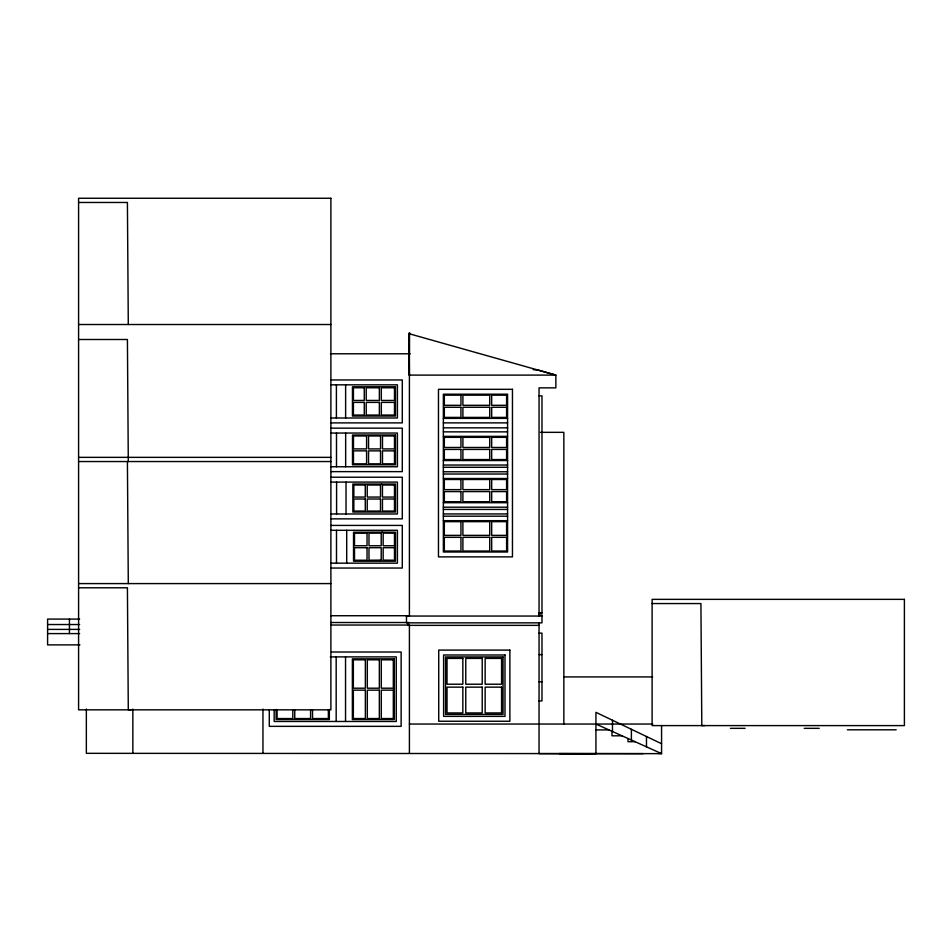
<?xml version="1.0" encoding="UTF-8"?>
<svg xmlns="http://www.w3.org/2000/svg" width="952" height="952" viewBox="0 0 952 952"><rect width="100%" height="100%" fill="white"/><g stroke="black" fill="none" stroke-linecap="round" stroke-linejoin="round"><path stroke-width="1.43" d="M409.396 355.036L409.396 332.772L410.145 334.009L409.134 333.724L409.086 375.1L555.861 375.1L555.861 387.857L539.046 387.857L539.046 616.051M86.346 709.038L86.346 753.329L661.569 753.639L661.569 725.519M409.408 753.329L409.408 625.036L331.01 625.036M443.358 431.863L443.358 394.199L507.583 394.199L507.583 552.005L443.358 552.005L443.358 431.863L507.583 431.863M131.221 709.787L128.294 709.835L127.413 587.789L78.588 587.789M704.73 725.555L701.803 725.602L700.922 603.556L652.108 603.556M78.588 202.467L127.413 202.467L128.294 324.513M78.588 324.513L330.891 324.513M78.588 339.495L127.413 339.495L128.294 461.541M330.487 353.775L410.145 353.775M331.189 379.955L402.291 379.955L402.291 422.89L331.189 422.89M330.582 384.834L397.412 384.834L397.412 417.999L330.582 417.999M539.046 395.842L541.974 395.842L541.974 613.183L539.046 613.183M443.358 418.38L507.583 418.38M443.358 422.878L507.583 422.878M443.394 427.853L507.63 427.853M331.189 428.15L402.291 428.15L402.291 471.633L331.189 471.633M540.51 432.339L563.846 432.339L563.846 724.044M330.677 433.041L397.412 433.041L397.412 466.754L330.677 466.754M443.358 436.361L507.583 436.361M78.588 457.353L330.891 457.353M443.358 460.542L507.583 460.542M78.588 461.541L330.891 461.541M443.358 465.04L507.583 465.04M443.358 467.289L507.583 467.289M443.358 471.775L507.583 471.775M443.358 474.025L507.583 474.025M331.189 477.214L402.291 477.214L402.291 518.864L331.189 518.864M443.358 478.523L507.583 478.523M330.76 482.093L397.412 482.093L397.412 513.985L330.76 513.985M443.358 502.704L507.583 502.704M443.358 507.202L507.583 507.202M443.358 509.439L507.583 509.439M443.358 513.937L507.583 513.937M443.358 516.186L507.583 516.186M443.358 520.684L507.583 520.684M331.189 525.421L402.291 525.421L402.291 568.047L331.189 568.047M330.677 530.3L397.412 530.3L397.412 563.156L330.677 563.156M78.588 583.588L330.891 583.588M539.046 612.981L541.974 612.981M539.046 614.98L541.974 614.98L541.974 622.846L406.48 622.846L406.48 615.73M330.998 615.73L409.408 615.73M406.48 616.051L541.974 616.051M79.635 619.086L47.6 619.086L47.6 644.885L79.932 644.885M330.998 622.525L409.408 622.525M47.6 624.536L79.635 624.536M539.046 625.357L407.944 625.357L407.944 622.846M47.6 629.403L79.635 629.403M539.046 633.128L541.974 633.128L541.974 700.946L539.046 700.946M47.6 633.592L79.635 633.592M331.51 652.013L401.137 652.013L401.137 726.352L269.285 726.352L269.285 710.002M539.046 654.619L541.974 654.619M330.273 656.892L396.258 656.892L396.258 721.473L274.176 721.473L274.176 709.728M563.679 676.92L652.679 676.92M539.046 681.822L541.974 681.822M409.408 724.044L652.763 724.044M730.41 728.339L745.107 728.339M804.226 728.339L819.208 728.339M595.928 729.922L608.994 729.922M847.375 729.803L896.201 729.803M622.049 735.813L611.981 735.813L611.981 731.279M635.115 741.703L628.022 741.703L628.022 738.514M658.367 753.484L661.235 753.484M559.181 753.579L643.183 753.639M533.191 369.602L539.046 370.352L555.861 375.1L409.134 333.724L409.408 375.1M595.928 724.044L661.569 753.639M661.569 743.726L595.928 712.334L595.928 753.687L539.046 753.639L539.046 622.715M128.294 583.588L127.413 461.541M646.479 736.503L646.479 746.832M631.39 729.292L631.39 740.025M612.481 720.247L612.481 731.505M409.408 333.129L409.408 616.051M346.707 530.3L346.707 563.156M346.028 482.093L346.028 513.985M345.659 433.041L345.659 466.754M345.624 384.834L345.624 417.999M345.54 656.892L345.54 721.473M336.496 433.041L336.496 466.754M336.591 482.093L336.591 513.985M336.496 530.3L336.496 563.156M336.401 384.834L336.401 417.999M336.175 656.892L336.175 721.473M329.344 709.407L329.344 719.522L276.128 719.522L276.128 709.407M328.369 710.025L328.369 718.546L312.542 718.546L312.542 710.025M310.578 710.025L310.578 718.546L294.751 718.546L294.751 710.025M292.8 710.025L292.8 718.546L277.103 718.546L277.103 710.025M262.954 709.085L262.954 753.329M132.852 709.085L132.852 753.329M69.436 619.086L69.436 633.592M382.18 532.12L353.537 532.251L353.537 561.204L395.461 561.204L395.461 532.251L382.18 532.12M381.205 533.108L368.983 533.215L368.983 545.758L381.205 545.758L381.205 533.108M381.205 560.109L368.983 560.216L368.983 547.709L381.205 547.709L381.205 560.109M330.891 198.266L78.588 198.266L78.588 709.835L330.891 709.835L330.891 198.266M395.461 386.786L352.454 386.786L352.454 416.048L395.461 416.048L395.461 386.786M364.271 387.762L353.43 387.762L353.43 400.447L364.271 400.447L364.271 387.762M379.372 387.762L366.222 387.762L366.222 400.447L379.372 400.447L379.372 387.762M394.485 387.762L381.324 387.762L381.324 400.447L394.485 400.447L394.485 387.762M512.462 389.32L438.467 389.32L438.467 556.884L512.462 556.884L512.462 389.32M460.947 395.175L444.334 395.175L444.334 405.314L460.947 405.314L460.947 395.175M489.721 395.175L462.898 395.175L462.898 405.314L489.721 405.314L489.721 395.175M506.607 395.175L491.672 395.175L491.672 405.314L506.607 405.314L506.607 395.175M364.271 402.398L353.43 402.398L353.43 415.072L364.271 415.072L364.271 402.398M379.372 402.398L366.222 402.398L366.222 415.072L379.372 415.072L379.372 402.398M394.485 402.398L381.324 402.398L381.324 415.072L394.485 415.072L394.485 402.398M460.947 407.266L444.334 407.266L444.334 417.404L460.947 417.404L460.947 407.266M489.721 407.266L462.898 407.266L462.898 417.404L489.721 417.404L489.721 407.266M506.607 407.266L491.672 407.266L491.672 417.404L506.607 417.404L506.607 407.266M395.461 434.993L352.502 434.993L352.502 464.802L395.461 464.802L395.461 434.993M366.591 435.968L353.478 435.968L353.478 448.916L366.591 448.916L366.591 435.968M380.538 435.968L368.543 435.968L368.543 448.916L380.538 448.916L380.538 435.968M394.485 435.968L382.49 435.968L382.49 448.916L394.485 448.916L394.485 435.968M460.947 437.337L444.334 437.337L444.334 447.476L460.947 447.476L460.947 437.337M489.721 437.337L462.898 437.337L462.898 447.476L489.721 447.476L489.721 437.337M506.607 437.337L491.672 437.337L491.672 447.476L506.607 447.476L506.607 437.337M460.947 449.427L444.334 449.427L444.334 459.566L460.947 459.566L460.947 449.427M489.721 449.427L462.898 449.427L462.898 459.566L489.721 459.566L489.721 449.427M506.607 449.427L491.672 449.427L491.672 459.566L506.607 459.566L506.607 449.427M366.591 450.867L353.478 450.867L353.478 463.826L366.591 463.826L366.591 450.867M380.538 450.867L368.543 450.867L368.543 463.826L380.538 463.826L380.538 450.867M394.485 450.867L382.49 450.867L382.49 463.826L394.485 463.826L394.485 450.867M460.947 479.499L444.334 479.499L444.334 489.637L460.947 489.637L460.947 479.499M489.721 479.499L462.898 479.499L462.898 489.637L489.721 489.637L489.721 479.499M506.607 479.499L491.672 479.499L491.672 489.637L506.607 489.637L506.607 479.499M381.478 484.044L352.859 484.044L352.859 512.033L395.461 512.033L395.461 484.044L381.478 484.044M380.502 485.02L367.222 485.02L367.222 497.063L380.502 497.063L380.502 485.02M365.27 485.02L353.835 485.02L353.835 497.063L365.27 497.063L365.27 485.02M394.485 485.02L382.454 485.02L382.454 497.063L394.485 497.063L394.485 485.02M460.947 491.589L444.334 491.589L444.334 501.728L460.947 501.728L460.947 491.589M489.721 491.589L462.898 491.589L462.898 501.728L489.721 501.728L489.721 491.589M506.607 491.589L491.672 491.589L491.672 501.728L506.607 501.728L506.607 491.589M365.27 499.015L353.835 499.015L353.835 511.057L365.27 511.057L365.27 499.015M380.502 499.015L367.222 499.015L367.222 511.057L380.502 511.057L380.502 499.015M394.485 499.015L382.454 499.015L382.454 511.057L394.485 511.057L394.485 499.015M460.947 521.66L444.334 521.66L444.334 535.369L460.947 535.369L460.947 521.66M489.721 521.66L462.898 521.66L462.898 535.369L489.721 535.369L489.721 521.66M506.607 521.66L491.672 521.66L491.672 535.369L506.607 535.369L506.607 521.66M367.032 533.227L354.513 533.227L354.513 545.758L367.032 545.758L367.032 533.227M460.947 537.321L444.334 537.321L444.334 551.029L460.947 551.029L460.947 537.321M489.721 537.321L462.898 537.321L462.898 551.029L489.721 551.029L489.721 537.321M506.607 537.321L491.672 537.321L491.672 551.029L506.607 551.029L506.607 537.321M394.485 545.758L383.156 545.758L383.156 533.108L394.485 533.215L394.485 545.758M367.032 547.709L354.513 547.709L354.513 560.228L367.032 560.228L367.032 547.709M394.485 547.709L383.156 547.709L383.156 560.109L394.485 560.216L394.485 547.709M904.4 599.355L652.108 599.355L652.108 725.602L904.4 725.602L904.4 599.355M509.879 650.097L438.729 650.097L438.729 721.247L509.879 721.247L509.879 650.097M504.988 654.988L443.608 654.988L443.608 716.368L504.988 716.368L504.988 654.988M503.037 656.939L445.56 656.939L445.56 714.417L503.037 714.417L503.037 656.939M462.839 658.403L447.023 658.403L447.023 684.214L462.839 684.214L462.839 658.403M482.212 658.403L465.766 658.403L465.766 684.214L482.212 684.214L482.212 658.403M501.573 658.403L485.139 658.403L485.139 684.214L501.573 684.214L501.573 658.403M394.295 658.843L352.371 658.843L352.371 719.522L394.295 719.522L394.295 658.843M365.366 659.819L353.347 659.819L353.347 688.201L365.366 688.201L365.366 659.819M379.348 659.819L367.317 659.819L367.317 688.201L379.348 688.201L379.348 659.819M393.319 659.819L381.3 659.819L381.3 688.201L393.319 688.201L393.319 659.819M462.839 687.142L447.023 687.142L447.023 712.941L462.839 712.941L462.839 687.142M482.212 687.142L465.766 687.142L465.766 712.941L482.212 712.941L482.212 687.142M501.573 687.142L485.139 687.142L485.139 712.941L501.573 712.941L501.573 687.142M365.366 690.152L353.347 690.152L353.347 718.546L365.366 718.546L365.366 690.152M379.348 690.152L367.317 690.152L367.317 718.546L379.348 718.546L379.348 690.152M393.319 690.152L381.3 690.152L381.3 718.546L393.319 718.546L393.319 690.152"/></g></svg>
